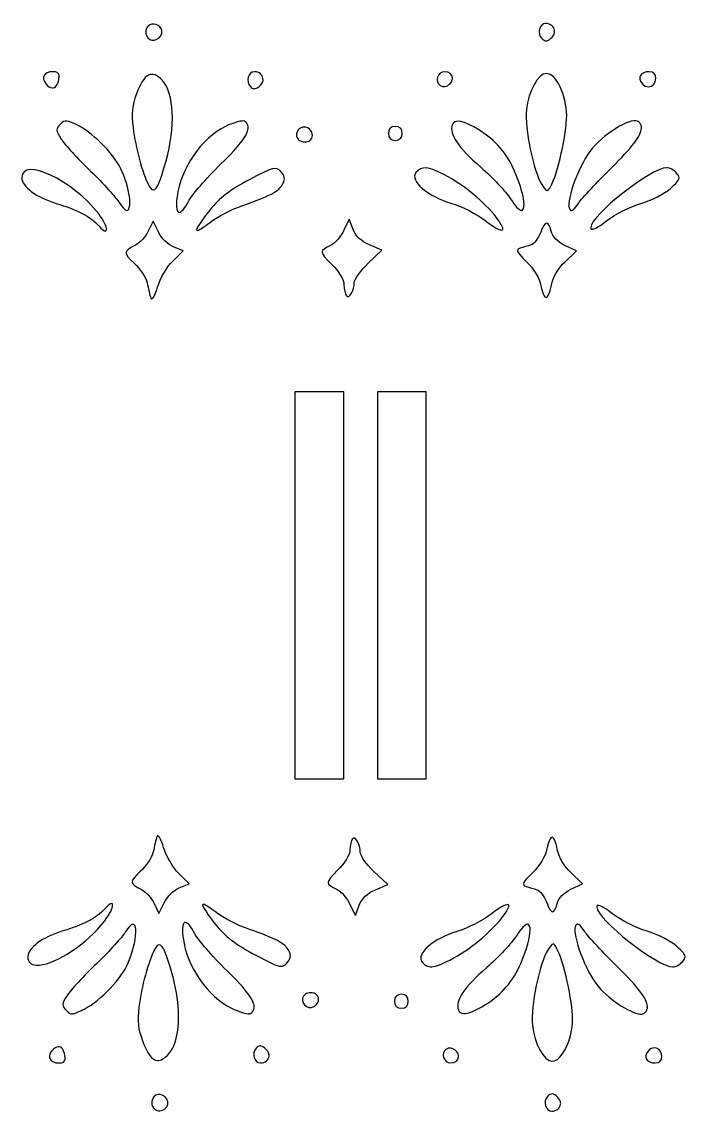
# Model space of a CAD drawing. Header units: centimetres. Extents: x -10 to 10, y -12.4 to 12.4.
# Drawn here: x 4.926 to 7.372, y -12.237 to -8.223 of the extents above; entities that cross this region are included whole.
import ezdxf

# ---------------------------------------------------------------- set-up
doc = ezdxf.new("R2010")
doc.units = ezdxf.units.CM
doc.header["$MEASUREMENT"] = 0
doc.layers.add('Layer 1', color=7, linetype='Continuous')

msp = doc.modelspace()

# ---------------------------------------------------------------- linework, layer by layer
at = {"layer": 'Layer 1', "color": 37, "lineweight": 25}
for points, knots in [([(5.44232, -8.25463), (5.44288, -8.25757), (5.44296, -8.26129), (5.44232, -8.26455), (5.44232, -8.26455), (5.43952, -8.27909), (5.42711, -8.28812), (5.41504, -8.29018), (5.41504, -8.29018), (5.40296, -8.29224), (5.39116, -8.28682), (5.3861, -8.27364), (5.3861, -8.27364), (5.38172, -8.26224), (5.38367, -8.24714), (5.39106, -8.23974), (5.39106, -8.23974), (5.4079, -8.2229), (5.43845, -8.23402), (5.44232, -8.25462), (5.44232, -8.25462), (5.44232, -8.25462), (5.44232, -8.25463), (5.44232, -8.25463)], [0, 0, 0, 0, 0.1428571, 0.1428571, 0.1428571, 0.1428571, 0.2857143, 0.2857143, 0.2857143, 0.2857143, 0.4285714, 0.4285714, 0.4285714, 0.4285714, 0.5714286, 0.5714286, 0.5714286, 0.5714286, 0.7142857, 0.7142857, 0.7142857, 0.7142857, 1, 1, 1, 1]), ([(6.89009, -8.25463), (6.89117, -8.26267), (6.88834, -8.27207), (6.88099, -8.27943), (6.88099, -8.27943), (6.87288, -8.28754), (6.86639, -8.29189), (6.86032, -8.29266), (6.86032, -8.29266), (6.85425, -8.29343), (6.84896, -8.2904), (6.84296, -8.28439), (6.84296, -8.28439), (6.82473, -8.26616), (6.83445, -8.22899), (6.85784, -8.22899), (6.85784, -8.22899), (6.8759, -8.22899), (6.88828, -8.24123), (6.89009, -8.25462), (6.89009, -8.25462), (6.89009, -8.25462), (6.89009, -8.25463), (6.89009, -8.25463)], [0, 0, 0, 0, 0.1428571, 0.1428571, 0.1428571, 0.1428571, 0.2857143, 0.2857143, 0.2857143, 0.2857143, 0.4285714, 0.4285714, 0.4285714, 0.4285714, 0.5714286, 0.5714286, 0.5714286, 0.5714286, 0.7142857, 0.7142857, 0.7142857, 0.7142857, 1, 1, 1, 1]), ([(5.06364, -8.42083), (5.06401, -8.42436), (5.06364, -8.42978), (5.06282, -8.43489), (5.06282, -8.43489), (5.05967, -8.45632), (5.04982, -8.46694), (5.03802, -8.46631), (5.03802, -8.46631), (5.03093, -8.46593), (5.02339, -8.46153), (5.01569, -8.45225), (5.01569, -8.45225), (4.99608, -8.42862), (5.00807, -8.40677), (5.04132, -8.40677), (5.04132, -8.40677), (5.05548, -8.40677), (5.06248, -8.41024), (5.06364, -8.42083)], [0, 0, 0, 0, 0.1666667, 0.1666667, 0.1666667, 0.1666667, 0.3333333, 0.3333333, 0.3333333, 0.3333333, 0.5, 0.5, 0.5, 0.5, 0.6666667, 0.6666667, 0.6666667, 0.6666667, 1, 1, 1, 1]), ([(5.48119, -8.55725), (5.48354, -8.60994), (5.47569, -8.6735), (5.45804, -8.73584), (5.45804, -8.73584), (5.43689, -8.81059), (5.4243, -8.84226), (5.41174, -8.8425), (5.41174, -8.8425), (5.40603, -8.84263), (5.39992, -8.83622), (5.39355, -8.82431), (5.39355, -8.82431), (5.37065, -8.78153), (5.34582, -8.68722), (5.3365, -8.61264), (5.3365, -8.61264), (5.33021, -8.56229), (5.33297, -8.53035), (5.3489, -8.48862), (5.3489, -8.48862), (5.37784, -8.41284), (5.40593, -8.39762), (5.44481, -8.43901), (5.44481, -8.43901), (5.46627, -8.46186), (5.47883, -8.50456), (5.48119, -8.55725)], [0, 0, 0, 0, 0.125, 0.125, 0.125, 0.125, 0.25, 0.25, 0.25, 0.25, 0.375, 0.375, 0.375, 0.375, 0.5, 0.5, 0.5, 0.5, 0.625, 0.625, 0.625, 0.625, 0.75, 0.75, 0.75, 0.75, 1, 1, 1, 1]), ([(5.81522, -8.43157), (5.8163, -8.4396), (5.81432, -8.44819), (5.80695, -8.45555), (5.80695, -8.45555), (5.79884, -8.46366), (5.79235, -8.46783), (5.78628, -8.46878), (5.78628, -8.46878), (5.78477, -8.46902), (5.78362, -8.46979), (5.78215, -8.46961), (5.78215, -8.46961), (5.77772, -8.46908), (5.77343, -8.46585), (5.76892, -8.46134), (5.76892, -8.46134), (5.75069, -8.44311), (5.76041, -8.40677), (5.7838, -8.40677), (5.7838, -8.40677), (5.80185, -8.40677), (5.81341, -8.41818), (5.81522, -8.43157)], [0, 0, 0, 0, 0.1428571, 0.1428571, 0.1428571, 0.1428571, 0.2857143, 0.2857143, 0.2857143, 0.2857143, 0.4285714, 0.4285714, 0.4285714, 0.4285714, 0.5714286, 0.5714286, 0.5714286, 0.5714286, 0.7142857, 0.7142857, 0.7142857, 0.7142857, 1, 1, 1, 1]), ([(6.51389, -8.42909), (6.51429, -8.43642), (6.51135, -8.44487), (6.50397, -8.45224), (6.50397, -8.45224), (6.49854, -8.45767), (6.4919, -8.46036), (6.48578, -8.46134), (6.48578, -8.46134), (6.47966, -8.46232), (6.47396, -8.46063), (6.46842, -8.45721), (6.46842, -8.45721), (6.44691, -8.44391), (6.45917, -8.40677), (6.48496, -8.40677), (6.48496, -8.40677), (6.5023, -8.40677), (6.51323, -8.41688), (6.5139, -8.42909), (6.5139, -8.42909), (6.5139, -8.42909), (6.51389, -8.42909), (6.51389, -8.42909)], [0, 0, 0, 0, 0.1428571, 0.1428571, 0.1428571, 0.1428571, 0.2857143, 0.2857143, 0.2857143, 0.2857143, 0.4285714, 0.4285714, 0.4285714, 0.4285714, 0.5714286, 0.5714286, 0.5714286, 0.5714286, 0.7142857, 0.7142857, 0.7142857, 0.7142857, 1, 1, 1, 1]), ([(6.93474, -8.56883), (6.93474, -8.63597), (6.90169, -8.78361), (6.87521, -8.83093), (6.87521, -8.83093), (6.87104, -8.83837), (6.86751, -8.84351), (6.86446, -8.84499), (6.86446, -8.84499), (6.86345, -8.84548), (6.86306, -8.84526), (6.86197, -8.84499), (6.86197, -8.84499), (6.85761, -8.84393), (6.85174, -8.83646), (6.84295, -8.82267), (6.84295, -8.82267), (6.81149, -8.77325), (6.77989, -8.61677), (6.78673, -8.54568), (6.78673, -8.54568), (6.79309, -8.47945), (6.82969, -8.41339), (6.86032, -8.41339), (6.86032, -8.41339), (6.89595, -8.41339), (6.93473, -8.49434), (6.93473, -8.56883), (6.93473, -8.56883), (6.93473, -8.56883), (6.93474, -8.56883), (6.93474, -8.56883)], [0, 0, 0, 0, 0.1111111, 0.1111111, 0.1111111, 0.1111111, 0.2222222, 0.2222222, 0.2222222, 0.2222222, 0.3333333, 0.3333333, 0.3333333, 0.3333333, 0.4444444, 0.4444444, 0.4444444, 0.4444444, 0.5555556, 0.5555556, 0.5555556, 0.5555556, 0.6666667, 0.6666667, 0.6666667, 0.6666667, 0.7777778, 0.7777778, 0.7777778, 0.7777778, 1, 1, 1, 1]), ([(7.26299, -8.43075), (7.26299, -8.44986), (7.25136, -8.46147), (7.23736, -8.46217), (7.23736, -8.46217), (7.22896, -8.46259), (7.21971, -8.45922), (7.21256, -8.45059), (7.21256, -8.45059), (7.194, -8.42823), (7.20716, -8.40677), (7.23902, -8.40677), (7.23902, -8.40677), (7.25466, -8.40677), (7.263, -8.4155), (7.263, -8.43075), (7.263, -8.43075), (7.263, -8.43075), (7.26299, -8.43075), (7.26299, -8.43075)], [0, 0, 0, 0, 0.1666667, 0.1666667, 0.1666667, 0.1666667, 0.3333333, 0.3333333, 0.3333333, 0.3333333, 0.5, 0.5, 0.5, 0.5, 0.6666667, 0.6666667, 0.6666667, 0.6666667, 1, 1, 1, 1]), ([(5.32409, -8.8764), (5.32491, -8.88507), (5.32465, -8.89254), (5.32409, -8.89872), (5.32409, -8.89872), (5.32298, -8.9111), (5.319, -8.91851), (5.31251, -8.91774), (5.31251, -8.91774), (5.30603, -8.91697), (5.2974, -8.90776), (5.28605, -8.88963), (5.28605, -8.88963), (5.27413, -8.87058), (5.22698, -8.81904), (5.18022, -8.77387), (5.18022, -8.77387), (5.13345, -8.7287), (5.08454, -8.67516), (5.0719, -8.65563), (5.0719, -8.65563), (5.05132, -8.6238), (5.05131, -8.61752), (5.06859, -8.60023), (5.06859, -8.60023), (5.08588, -8.58295), (5.09169, -8.58404), (5.13639, -8.60684), (5.13639, -8.60684), (5.19532, -8.63691), (5.27255, -8.71742), (5.29679, -8.77551), (5.29679, -8.77551), (5.31281, -8.81388), (5.3216, -8.85036), (5.32408, -8.87638), (5.32408, -8.87638), (5.32408, -8.87638), (5.32409, -8.8764), (5.32409, -8.8764)], [0, 0, 0, 0, 0.0909091, 0.0909091, 0.0909091, 0.0909091, 0.1818182, 0.1818182, 0.1818182, 0.1818182, 0.2727273, 0.2727273, 0.2727273, 0.2727273, 0.3636364, 0.3636364, 0.3636364, 0.3636364, 0.4545455, 0.4545455, 0.4545455, 0.4545455, 0.5454545, 0.5454545, 0.5454545, 0.5454545, 0.6363636, 0.6363636, 0.6363636, 0.6363636, 0.7272727, 0.7272727, 0.7272727, 0.7272727, 0.8181818, 0.8181818, 0.8181818, 0.8181818, 1, 1, 1, 1]), ([(5.76065, -8.61017), (5.76319, -8.63567), (5.73164, -8.67754), (5.6606, -8.7466), (5.6606, -8.7466), (5.60596, -8.79973), (5.55226, -8.86235), (5.54071, -8.88468), (5.54071, -8.88468), (5.52715, -8.9109), (5.5154, -8.92428), (5.50764, -8.92519), (5.50764, -8.92519), (5.49766, -8.92636), (5.49326, -8.9067), (5.49854, -8.86814), (5.49854, -8.86814), (5.51312, -8.7618), (5.58868, -8.65134), (5.67713, -8.60852), (5.67713, -8.60852), (5.70806, -8.59355), (5.74027, -8.58509), (5.74741, -8.5895), (5.74741, -8.5895), (5.75564, -8.59459), (5.75979, -8.60167), (5.76064, -8.61017), (5.76064, -8.61017), (5.76064, -8.61017), (5.76065, -8.61017), (5.76065, -8.61017)], [0, 0, 0, 0, 0.1111111, 0.1111111, 0.1111111, 0.1111111, 0.2222222, 0.2222222, 0.2222222, 0.2222222, 0.3333333, 0.3333333, 0.3333333, 0.3333333, 0.4444444, 0.4444444, 0.4444444, 0.4444444, 0.5555556, 0.5555556, 0.5555556, 0.5555556, 0.6666667, 0.6666667, 0.6666667, 0.6666667, 0.7777778, 0.7777778, 0.7777778, 0.7777778, 1, 1, 1, 1]), ([(6.77764, -8.89542), (6.7779, -8.90729), (6.77494, -8.91588), (6.7702, -8.91774), (6.7702, -8.91774), (6.76922, -8.91813), (6.76893, -8.91785), (6.76771, -8.91774), (6.76771, -8.91774), (6.75932, -8.917), (6.7457, -8.90357), (6.72802, -8.87557), (6.72802, -8.87557), (6.71087, -8.8484), (6.66088, -8.79624), (6.61805, -8.75899), (6.61805, -8.75899), (6.53476, -8.68655), (6.50059, -8.63517), (6.51304, -8.60272), (6.51304, -8.60272), (6.52188, -8.5797), (6.5533, -8.58638), (6.61308, -8.62256), (6.61308, -8.62256), (6.67047, -8.6573), (6.71618, -8.71076), (6.74289, -8.77387), (6.74289, -8.77387), (6.76592, -8.8283), (6.77729, -8.8708), (6.77762, -8.89541), (6.77762, -8.89541), (6.77762, -8.89541), (6.77764, -8.89542), (6.77764, -8.89542)], [0, 0, 0, 0, 0.1, 0.1, 0.1, 0.1, 0.2, 0.2, 0.2, 0.2, 0.3, 0.3, 0.3, 0.3, 0.4, 0.4, 0.4, 0.4, 0.5, 0.5, 0.5, 0.5, 0.6, 0.6, 0.6, 0.6, 0.7, 0.7, 0.7, 0.7, 0.8, 0.8, 0.8, 0.8, 1, 1, 1, 1]), ([(7.21007, -8.60851), (7.21036, -8.61061), (7.21033, -8.61277), (7.21007, -8.61512), (7.21007, -8.61512), (7.20851, -8.64332), (7.17415, -8.68781), (7.1001, -8.76064), (7.1001, -8.76064), (7.04711, -8.81276), (6.99203, -8.87163), (6.97773, -8.8921), (6.97773, -8.8921), (6.96561, -8.90945), (6.95843, -8.91795), (6.95293, -8.91856), (6.95293, -8.91856), (6.94963, -8.91892), (6.94664, -8.91628), (6.94466, -8.91112), (6.94466, -8.91112), (6.93192, -8.87791), (6.98403, -8.74206), (7.029, -8.68953), (7.029, -8.68953), (7.08306, -8.62637), (7.18014, -8.57113), (7.20098, -8.59196), (7.20098, -8.59196), (7.20576, -8.59674), (7.20919, -8.60221), (7.21007, -8.6085), (7.21007, -8.6085), (7.21007, -8.6085), (7.21007, -8.60851), (7.21007, -8.60851)], [0, 0, 0, 0, 0.1, 0.1, 0.1, 0.1, 0.2, 0.2, 0.2, 0.2, 0.3, 0.3, 0.3, 0.3, 0.4, 0.4, 0.4, 0.4, 0.5, 0.5, 0.5, 0.5, 0.6, 0.6, 0.6, 0.6, 0.7, 0.7, 0.7, 0.7, 0.8, 0.8, 0.8, 0.8, 1, 1, 1, 1]), ([(5.99712, -8.6358), (6.00015, -8.65154), (5.98964, -8.66359), (5.97479, -8.66557), (5.97479, -8.66557), (5.97265, -8.66585), (5.97041, -8.6657), (5.96818, -8.66557), (5.96818, -8.66557), (5.96221, -8.66523), (5.95506, -8.66342), (5.94916, -8.65978), (5.94916, -8.65978), (5.92623, -8.6456), (5.94451, -8.6058), (5.97148, -8.611), (5.97148, -8.611), (5.98358, -8.61333), (5.99495, -8.6246), (5.99711, -8.6358), (5.99711, -8.6358), (5.99711, -8.6358), (5.99712, -8.6358), (5.99712, -8.6358)], [0, 0, 0, 0, 0.1428571, 0.1428571, 0.1428571, 0.1428571, 0.2857143, 0.2857143, 0.2857143, 0.2857143, 0.4285714, 0.4285714, 0.4285714, 0.4285714, 0.5714286, 0.5714286, 0.5714286, 0.5714286, 0.7142857, 0.7142857, 0.7142857, 0.7142857, 1, 1, 1, 1]), ([(6.32868, -8.63415), (6.32868, -8.651), (6.31989, -8.65978), (6.30305, -8.65978), (6.30305, -8.65978), (6.2862, -8.65978), (6.27825, -8.651), (6.27825, -8.63415), (6.27825, -8.63415), (6.27825, -8.61731), (6.28621, -8.60852), (6.30305, -8.60852), (6.30305, -8.60852), (6.31989, -8.60852), (6.32868, -8.61731), (6.32868, -8.63415)], [0, 0, 0, 0, 0.2, 0.2, 0.2, 0.2, 0.4, 0.4, 0.4, 0.4, 0.6, 0.6, 0.6, 0.6, 1, 1, 1, 1]), ([(5.23892, -8.98803), (5.23892, -8.99176), (5.23749, -8.99466), (5.23479, -8.99464), (5.23479, -8.99464), (5.23029, -8.99462), (5.22201, -8.98809), (5.20999, -8.9748), (5.20999, -8.9748), (5.17913, -8.9407), (5.13068, -8.91521), (5.05289, -8.89212), (5.05289, -8.89212), (4.98075, -8.8707), (4.92638, -8.82988), (4.92638, -8.79786), (4.92638, -8.79786), (4.92638, -8.71825), (5.1155, -8.80711), (5.20998, -8.93098), (5.20998, -8.93098), (5.22926, -8.95626), (5.2388, -8.97808), (5.23892, -8.98803)], [0, 0, 0, 0, 0.1428571, 0.1428571, 0.1428571, 0.1428571, 0.2857143, 0.2857143, 0.2857143, 0.2857143, 0.4285714, 0.4285714, 0.4285714, 0.4285714, 0.5714286, 0.5714286, 0.5714286, 0.5714286, 0.7142857, 0.7142857, 0.7142857, 0.7142857, 1, 1, 1, 1]), ([(5.89377, -8.7962), (5.89499, -8.80316), (5.89377, -8.81026), (5.88881, -8.81935), (5.88881, -8.81935), (5.87327, -8.8484), (5.84079, -8.86568), (5.74081, -8.89955), (5.74081, -8.89955), (5.69914, -8.91367), (5.64451, -8.94226), (5.61844, -8.96322), (5.61844, -8.96322), (5.59888, -8.97894), (5.5818, -8.98991), (5.57462, -8.99133), (5.57462, -8.99133), (5.57224, -8.99181), (5.57049, -8.99134), (5.57049, -8.98968), (5.57049, -8.98968), (5.57049, -8.98303), (5.5926, -8.95055), (5.61927, -8.91692), (5.61927, -8.91692), (5.65344, -8.87383), (5.69612, -8.84091), (5.76397, -8.8053), (5.76397, -8.8053), (5.85307, -8.75852), (5.86219, -8.75561), (5.88138, -8.77471), (5.88138, -8.77471), (5.8892, -8.7825), (5.89256, -8.78924), (5.89378, -8.79621), (5.89378, -8.79621), (5.89378, -8.79621), (5.89377, -8.7962), (5.89377, -8.7962)], [0, 0, 0, 0, 0.0909091, 0.0909091, 0.0909091, 0.0909091, 0.1818182, 0.1818182, 0.1818182, 0.1818182, 0.2727273, 0.2727273, 0.2727273, 0.2727273, 0.3636364, 0.3636364, 0.3636364, 0.3636364, 0.4545455, 0.4545455, 0.4545455, 0.4545455, 0.5454545, 0.5454545, 0.5454545, 0.5454545, 0.6363636, 0.6363636, 0.6363636, 0.6363636, 0.7272727, 0.7272727, 0.7272727, 0.7272727, 0.8181818, 0.8181818, 0.8181818, 0.8181818, 1, 1, 1, 1]), ([(6.69909, -8.98555), (6.69883, -8.98829), (6.697, -8.99039), (6.69413, -8.99051), (6.69413, -8.99051), (6.68551, -8.99088), (6.66575, -8.97912), (6.6346, -8.95496), (6.6346, -8.95496), (6.6046, -8.9317), (6.5473, -8.9027), (6.5081, -8.89129), (6.5081, -8.89129), (6.42197, -8.86625), (6.355, -8.80791), (6.37912, -8.77884), (6.37912, -8.77884), (6.40002, -8.75366), (6.4222, -8.75516), (6.48495, -8.78711), (6.48495, -8.78711), (6.55249, -8.8215), (6.63325, -8.88849), (6.67512, -8.94338), (6.67512, -8.94338), (6.69158, -8.96496), (6.69942, -8.97897), (6.6991, -8.98555), (6.6991, -8.98555), (6.6991, -8.98555), (6.69909, -8.98555), (6.69909, -8.98555)], [0, 0, 0, 0, 0.1111111, 0.1111111, 0.1111111, 0.1111111, 0.2222222, 0.2222222, 0.2222222, 0.2222222, 0.3333333, 0.3333333, 0.3333333, 0.3333333, 0.4444444, 0.4444444, 0.4444444, 0.4444444, 0.5555556, 0.5555556, 0.5555556, 0.5555556, 0.6666667, 0.6666667, 0.6666667, 0.6666667, 0.7777778, 0.7777778, 0.7777778, 0.7777778, 1, 1, 1, 1]), ([(7.34898, -8.79786), (7.34864, -8.80706), (7.33883, -8.81772), (7.31756, -8.83672), (7.31756, -8.83672), (7.29587, -8.8561), (7.24684, -8.88095), (7.20842, -8.89212), (7.20842, -8.89212), (7.17, -8.90329), (7.11281, -8.9324), (7.08109, -8.95661), (7.08109, -8.95661), (7.05572, -8.97598), (7.04003, -8.98554), (7.03148, -8.9872), (7.03148, -8.9872), (7.02635, -8.9882), (7.02321, -8.98646), (7.02321, -8.98141), (7.02321, -8.98141), (7.02321, -8.9364), (7.24605, -8.76098), (7.3035, -8.76065), (7.3035, -8.76065), (7.31481, -8.76057), (7.33058, -8.76928), (7.33988, -8.78049), (7.33988, -8.78049), (7.34535, -8.78708), (7.34916, -8.79233), (7.34897, -8.79785), (7.34897, -8.79785), (7.34897, -8.79785), (7.34898, -8.79786), (7.34898, -8.79786)], [0, 0, 0, 0, 0.1, 0.1, 0.1, 0.1, 0.2, 0.2, 0.2, 0.2, 0.3, 0.3, 0.3, 0.3, 0.4, 0.4, 0.4, 0.4, 0.5, 0.5, 0.5, 0.5, 0.6, 0.6, 0.6, 0.6, 0.7, 0.7, 0.7, 0.7, 0.8, 0.8, 0.8, 0.8, 1, 1, 1, 1]), ([(6.25344, -9.06409), (6.25344, -9.06409), (6.203, -9.11287), (6.203, -9.11287), (6.203, -9.11287), (6.17507, -9.13944), (6.15186, -9.17157), (6.15174, -9.1848), (6.15174, -9.1848), (6.15148, -9.21133), (6.13799, -9.23688), (6.12694, -9.23524), (6.12694, -9.23524), (6.12538, -9.235), (6.12423, -9.23417), (6.12281, -9.23276), (6.12281, -9.23276), (6.11807, -9.22802), (6.11371, -9.20916), (6.11371, -9.19225), (6.11371, -9.19225), (6.11371, -9.17391), (6.0957, -9.14365), (6.06906, -9.11701), (6.06906, -9.11701), (6.02164, -9.06959), (6.02204, -9.06808), (6.06657, -9.0459), (6.06657, -9.0459), (6.08233, -9.03806), (6.10308, -9.01294), (6.1137, -8.9905), (6.1137, -8.9905), (6.1137, -8.9905), (6.13354, -8.94999), (6.13354, -8.94999), (6.13354, -8.94999), (6.13354, -8.94999), (6.1476, -8.98802), (6.1476, -8.98802), (6.1476, -8.98802), (6.15711, -9.01321), (6.17797, -9.03254), (6.20796, -9.04507), (6.20796, -9.04507), (6.20796, -9.04507), (6.25344, -9.06409), (6.25344, -9.06409)], [0, 0, 0, 0, 0.0769231, 0.0769231, 0.0769231, 0.0769231, 0.1538462, 0.1538462, 0.1538462, 0.1538462, 0.2307692, 0.2307692, 0.2307692, 0.2307692, 0.3076923, 0.3076923, 0.3076923, 0.3076923, 0.3846154, 0.3846154, 0.3846154, 0.3846154, 0.4615385, 0.4615385, 0.4615385, 0.4615385, 0.5384615, 0.5384615, 0.5384615, 0.5384615, 0.6153846, 0.6153846, 0.6153846, 0.6153846, 0.6923077, 0.6923077, 0.6923077, 0.6923077, 0.7692308, 0.7692308, 0.7692308, 0.7692308, 0.8461538, 0.8461538, 0.8461538, 0.8461538, 1, 1, 1, 1]), ([(5.52087, -9.0674), (5.52087, -9.0674), (5.48284, -9.10461), (5.48284, -9.10461), (5.48284, -9.10461), (5.46163, -9.12534), (5.43627, -9.16921), (5.42662, -9.20135), (5.42662, -9.20135), (5.4189, -9.22708), (5.41093, -9.24273), (5.40595, -9.24434), (5.40595, -9.24434), (5.40428, -9.24488), (5.40278, -9.24383), (5.40182, -9.24103), (5.40182, -9.24103), (5.39819, -9.2306), (5.39305, -9.20497), (5.38859, -9.18481), (5.38859, -9.18481), (5.38413, -9.16465), (5.36204, -9.13287), (5.34063, -9.11288), (5.34063, -9.11288), (5.29965, -9.07459), (5.29962, -9.06882), (5.34559, -9.04591), (5.34559, -9.04591), (5.36134, -9.03806), (5.38293, -9.01505), (5.39272, -8.99465), (5.39272, -8.99465), (5.39272, -8.99465), (5.41008, -8.95744), (5.41008, -8.95744), (5.41008, -8.95744), (5.41008, -8.95744), (5.42992, -8.99713), (5.42992, -8.99713), (5.42992, -8.99713), (5.44032, -9.01908), (5.46522, -9.0442), (5.48532, -9.05253), (5.48532, -9.05253), (5.48532, -9.05253), (5.52087, -9.06741), (5.52087, -9.06741), (5.52087, -9.06741), (5.52087, -9.06741), (5.52087, -9.0674), (5.52087, -9.0674)], [0, 0, 0, 0, 0.0714286, 0.0714286, 0.0714286, 0.0714286, 0.1428571, 0.1428571, 0.1428571, 0.1428571, 0.2142857, 0.2142857, 0.2142857, 0.2142857, 0.2857143, 0.2857143, 0.2857143, 0.2857143, 0.3571429, 0.3571429, 0.3571429, 0.3571429, 0.4285714, 0.4285714, 0.4285714, 0.4285714, 0.5, 0.5, 0.5, 0.5, 0.5714286, 0.5714286, 0.5714286, 0.5714286, 0.6428571, 0.6428571, 0.6428571, 0.6428571, 0.7142857, 0.7142857, 0.7142857, 0.7142857, 0.7857143, 0.7857143, 0.7857143, 0.7857143, 0.8571429, 0.8571429, 0.8571429, 0.8571429, 1, 1, 1, 1]), ([(6.97112, -9.0674), (6.97112, -9.0674), (6.92895, -9.10709), (6.92895, -9.10709), (6.92895, -9.10709), (6.90283, -9.13173), (6.88398, -9.16397), (6.87852, -9.19308), (6.87852, -9.19308), (6.87295, -9.22275), (6.86552, -9.23812), (6.85868, -9.23856), (6.85868, -9.23856), (6.85184, -9.23899), (6.84513, -9.22473), (6.83966, -9.19557), (6.83966, -9.19557), (6.83451, -9.16814), (6.81368, -9.13326), (6.78674, -9.1071), (6.78674, -9.1071), (6.75085, -9.07224), (6.74606, -9.0628), (6.76276, -9.05749), (6.76276, -9.05749), (6.77411, -9.05388), (6.79224, -9.04858), (6.80327, -9.04509), (6.80327, -9.04509), (6.8143, -9.0416), (6.83014, -9.02127), (6.838, -9.00044), (6.838, -9.00044), (6.85547, -8.95418), (6.86713, -8.95261), (6.87769, -8.99465), (6.87769, -8.99465), (6.88259, -9.01419), (6.90193, -9.03507), (6.92813, -9.04757), (6.92813, -9.04757), (6.92813, -9.04757), (6.97112, -9.06741), (6.97112, -9.06741), (6.97112, -9.06741), (6.97112, -9.06741), (6.97112, -9.0674), (6.97112, -9.0674)], [0, 0, 0, 0, 0.0769231, 0.0769231, 0.0769231, 0.0769231, 0.1538462, 0.1538462, 0.1538462, 0.1538462, 0.2307692, 0.2307692, 0.2307692, 0.2307692, 0.3076923, 0.3076923, 0.3076923, 0.3076923, 0.3846154, 0.3846154, 0.3846154, 0.3846154, 0.4615385, 0.4615385, 0.4615385, 0.4615385, 0.5384615, 0.5384615, 0.5384615, 0.5384615, 0.6153846, 0.6153846, 0.6153846, 0.6153846, 0.6923077, 0.6923077, 0.6923077, 0.6923077, 0.7692308, 0.7692308, 0.7692308, 0.7692308, 0.8461538, 0.8461538, 0.8461538, 0.8461538, 1, 1, 1, 1]), ([(6.11288, -9.58665), (6.11288, -9.58665), (6.11288, -11.01292), (6.11288, -11.01292), (6.11288, -11.01292), (6.11288, -11.01292), (5.93263, -11.01292), (5.93263, -11.01292), (5.93263, -11.01292), (5.93263, -11.01292), (5.93263, -9.58665), (5.93263, -9.58665), (5.93263, -9.58665), (5.93263, -9.58665), (6.11288, -9.58665), (6.11288, -9.58665)], [0, 0, 0, 0, 0.2, 0.2, 0.2, 0.2, 0.4, 0.4, 0.4, 0.4, 0.6, 0.6, 0.6, 0.6, 1, 1, 1, 1]), ([(6.41632, -9.58665), (6.41632, -9.58665), (6.41632, -11.01292), (6.41632, -11.01292), (6.41632, -11.01292), (6.41632, -11.01292), (6.2369, -11.01292), (6.2369, -11.01292), (6.2369, -11.01292), (6.2369, -11.01292), (6.2369, -9.58665), (6.2369, -9.58665), (6.2369, -9.58665), (6.2369, -9.58665), (6.41632, -9.58665), (6.41632, -9.58665)], [0, 0, 0, 0, 0.2, 0.2, 0.2, 0.2, 0.4, 0.4, 0.4, 0.4, 0.6, 0.6, 0.6, 0.6, 1, 1, 1, 1]), ([(5.5432, -11.39904), (5.5432, -11.39904), (5.50682, -11.41392), (5.50682, -11.41392), (5.50682, -11.41392), (5.48672, -11.42224), (5.46182, -11.44737), (5.45142, -11.46932), (5.45142, -11.46932), (5.45142, -11.46932), (5.43158, -11.50901), (5.43158, -11.50901), (5.43158, -11.50901), (5.43158, -11.50901), (5.41422, -11.4718), (5.41422, -11.4718), (5.41422, -11.4718), (5.40443, -11.45139), (5.38367, -11.42839), (5.36792, -11.42054), (5.36792, -11.42054), (5.32196, -11.39763), (5.32198, -11.39268), (5.36296, -11.35439), (5.36296, -11.35439), (5.38436, -11.3344), (5.40646, -11.3018), (5.41092, -11.28163), (5.41092, -11.28163), (5.41538, -11.26146), (5.42052, -11.23583), (5.42415, -11.22541), (5.42415, -11.22541), (5.4251, -11.22261), (5.42661, -11.2224), (5.42829, -11.22293), (5.42829, -11.22293), (5.43327, -11.22455), (5.44125, -11.23937), (5.44896, -11.2651), (5.44896, -11.2651), (5.45861, -11.29724), (5.48397, -11.3411), (5.50518, -11.36184), (5.50518, -11.36184), (5.50518, -11.36184), (5.54321, -11.39905), (5.54321, -11.39905), (5.54321, -11.39905), (5.54321, -11.39905), (5.5432, -11.39904), (5.5432, -11.39904)], [0, 0, 0, 0, 0.0714286, 0.0714286, 0.0714286, 0.0714286, 0.1428571, 0.1428571, 0.1428571, 0.1428571, 0.2142857, 0.2142857, 0.2142857, 0.2142857, 0.2857143, 0.2857143, 0.2857143, 0.2857143, 0.3571429, 0.3571429, 0.3571429, 0.3571429, 0.4285714, 0.4285714, 0.4285714, 0.4285714, 0.5, 0.5, 0.5, 0.5, 0.5714286, 0.5714286, 0.5714286, 0.5714286, 0.6428571, 0.6428571, 0.6428571, 0.6428571, 0.7142857, 0.7142857, 0.7142857, 0.7142857, 0.7857143, 0.7857143, 0.7857143, 0.7857143, 0.8571429, 0.8571429, 0.8571429, 0.8571429, 1, 1, 1, 1]), ([(6.27576, -11.40235), (6.27576, -11.40235), (6.23029, -11.42137), (6.23029, -11.42137), (6.23029, -11.42137), (6.2003, -11.4339), (6.17944, -11.45323), (6.16993, -11.47842), (6.16993, -11.47842), (6.16993, -11.47842), (6.15588, -11.51645), (6.15588, -11.51645), (6.15588, -11.51645), (6.15588, -11.51645), (6.13604, -11.47594), (6.13604, -11.47594), (6.13604, -11.47594), (6.12542, -11.4535), (6.10467, -11.42839), (6.08891, -11.42054), (6.08891, -11.42054), (6.04437, -11.39836), (6.04313, -11.39685), (6.09055, -11.34943), (6.09055, -11.34943), (6.11719, -11.32279), (6.13603, -11.29253), (6.13603, -11.27419), (6.13603, -11.27419), (6.13603, -11.25728), (6.14039, -11.23841), (6.14512, -11.23368), (6.14512, -11.23368), (6.14655, -11.23226), (6.14684, -11.23143), (6.14843, -11.2312), (6.14843, -11.2312), (6.15949, -11.22955), (6.17381, -11.25511), (6.17406, -11.28164), (6.17406, -11.28164), (6.17406, -11.29488), (6.19657, -11.32783), (6.22449, -11.3544), (6.22449, -11.3544), (6.22449, -11.3544), (6.27575, -11.40236), (6.27575, -11.40236), (6.27575, -11.40236), (6.27575, -11.40236), (6.27576, -11.40235), (6.27576, -11.40235)], [0, 0, 0, 0, 0.0714286, 0.0714286, 0.0714286, 0.0714286, 0.1428571, 0.1428571, 0.1428571, 0.1428571, 0.2142857, 0.2142857, 0.2142857, 0.2142857, 0.2857143, 0.2857143, 0.2857143, 0.2857143, 0.3571429, 0.3571429, 0.3571429, 0.3571429, 0.4285714, 0.4285714, 0.4285714, 0.4285714, 0.5, 0.5, 0.5, 0.5, 0.5714286, 0.5714286, 0.5714286, 0.5714286, 0.6428571, 0.6428571, 0.6428571, 0.6428571, 0.7142857, 0.7142857, 0.7142857, 0.7142857, 0.7857143, 0.7857143, 0.7857143, 0.7857143, 0.8571429, 0.8571429, 0.8571429, 0.8571429, 1, 1, 1, 1]), ([(6.99344, -11.39904), (6.99344, -11.39904), (6.95045, -11.41888), (6.95045, -11.41888), (6.95045, -11.41888), (6.92425, -11.43137), (6.90492, -11.45226), (6.90002, -11.4718), (6.90002, -11.4718), (6.89474, -11.49282), (6.88823, -11.50345), (6.88183, -11.50239), (6.88183, -11.50239), (6.87543, -11.50134), (6.86907, -11.48914), (6.86033, -11.46601), (6.86033, -11.46601), (6.85247, -11.44518), (6.83581, -11.42485), (6.82478, -11.42136), (6.82478, -11.42136), (6.81375, -11.41787), (6.79644, -11.41257), (6.78509, -11.40896), (6.78509, -11.40896), (6.76838, -11.40364), (6.77235, -11.3942), (6.80824, -11.35935), (6.80824, -11.35935), (6.83517, -11.33319), (6.85683, -11.29831), (6.86198, -11.27088), (6.86198, -11.27088), (6.86745, -11.24172), (6.87415, -11.22746), (6.881, -11.22789), (6.881, -11.22789), (6.88784, -11.22832), (6.89445, -11.2437), (6.90002, -11.27337), (6.90002, -11.27337), (6.90548, -11.30248), (6.92516, -11.33471), (6.95128, -11.35936), (6.95128, -11.35936), (6.95128, -11.35936), (6.99345, -11.39905), (6.99345, -11.39905), (6.99345, -11.39905), (6.99345, -11.39905), (6.99344, -11.39904), (6.99344, -11.39904)], [0, 0, 0, 0, 0.0714286, 0.0714286, 0.0714286, 0.0714286, 0.1428571, 0.1428571, 0.1428571, 0.1428571, 0.2142857, 0.2142857, 0.2142857, 0.2142857, 0.2857143, 0.2857143, 0.2857143, 0.2857143, 0.3571429, 0.3571429, 0.3571429, 0.3571429, 0.4285714, 0.4285714, 0.4285714, 0.4285714, 0.5, 0.5, 0.5, 0.5, 0.5714286, 0.5714286, 0.5714286, 0.5714286, 0.6428571, 0.6428571, 0.6428571, 0.6428571, 0.7142857, 0.7142857, 0.7142857, 0.7142857, 0.7857143, 0.7857143, 0.7857143, 0.7857143, 0.8571429, 0.8571429, 0.8571429, 0.8571429, 1, 1, 1, 1]), ([(5.26125, -11.47842), (5.26125, -11.48837), (5.2516, -11.51019), (5.23231, -11.53547), (5.23231, -11.53547), (5.16588, -11.62256), (5.05308, -11.69304), (4.99171, -11.69918), (4.99171, -11.69918), (4.98762, -11.69959), (4.98291, -11.69937), (4.97931, -11.69918), (4.97931, -11.69918), (4.96011, -11.69825), (4.94872, -11.68849), (4.94872, -11.66859), (4.94872, -11.66859), (4.94872, -11.63657), (5.00226, -11.59575), (5.0744, -11.57433), (5.0744, -11.57433), (5.15218, -11.55123), (5.20146, -11.52575), (5.23232, -11.49165), (5.23232, -11.49165), (5.24434, -11.47836), (5.25262, -11.47183), (5.25712, -11.47181), (5.25712, -11.47181), (5.25981, -11.4718), (5.26126, -11.47469), (5.26126, -11.47842), (5.26126, -11.47842), (5.26126, -11.47842), (5.26125, -11.47842), (5.26125, -11.47842)], [0, 0, 0, 0, 0.1, 0.1, 0.1, 0.1, 0.2, 0.2, 0.2, 0.2, 0.3, 0.3, 0.3, 0.3, 0.4, 0.4, 0.4, 0.4, 0.5, 0.5, 0.5, 0.5, 0.6, 0.6, 0.6, 0.6, 0.7, 0.7, 0.7, 0.7, 0.8, 0.8, 0.8, 0.8, 1, 1, 1, 1]), ([(5.91609, -11.65949), (5.9168, -11.66323), (5.9167, -11.66676), (5.91609, -11.67024), (5.91609, -11.67024), (5.91487, -11.6772), (5.91068, -11.68395), (5.90286, -11.69174), (5.90286, -11.69174), (5.89566, -11.6989), (5.89044, -11.70341), (5.88136, -11.70332), (5.88136, -11.70332), (5.86622, -11.70316), (5.84196, -11.69039), (5.78627, -11.66115), (5.78627, -11.66115), (5.71843, -11.62554), (5.67492, -11.59262), (5.64075, -11.54953), (5.64075, -11.54953), (5.61408, -11.5159), (5.59279, -11.48342), (5.59279, -11.47677), (5.59279, -11.47677), (5.59279, -11.47511), (5.59454, -11.47464), (5.59693, -11.47512), (5.59693, -11.47512), (5.60411, -11.47654), (5.62036, -11.48751), (5.63992, -11.50323), (5.63992, -11.50323), (5.66599, -11.52419), (5.72144, -11.55277), (5.76312, -11.5669), (5.76312, -11.5669), (5.8631, -11.60077), (5.89558, -11.61806), (5.91112, -11.6471), (5.91112, -11.6471), (5.91363, -11.65164), (5.91536, -11.65577), (5.91608, -11.6595), (5.91608, -11.6595), (5.91608, -11.6595), (5.91609, -11.65949), (5.91609, -11.65949)], [0, 0, 0, 0, 0.0769231, 0.0769231, 0.0769231, 0.0769231, 0.1538462, 0.1538462, 0.1538462, 0.1538462, 0.2307692, 0.2307692, 0.2307692, 0.2307692, 0.3076923, 0.3076923, 0.3076923, 0.3076923, 0.3846154, 0.3846154, 0.3846154, 0.3846154, 0.4615385, 0.4615385, 0.4615385, 0.4615385, 0.5384615, 0.5384615, 0.5384615, 0.5384615, 0.6153846, 0.6153846, 0.6153846, 0.6153846, 0.6923077, 0.6923077, 0.6923077, 0.6923077, 0.7692308, 0.7692308, 0.7692308, 0.7692308, 0.8461538, 0.8461538, 0.8461538, 0.8461538, 1, 1, 1, 1]), ([(6.72142, -11.4809), (6.72176, -11.48748), (6.7139, -11.50148), (6.69744, -11.52307), (6.69744, -11.52307), (6.65557, -11.57797), (6.57399, -11.64495), (6.50645, -11.67934), (6.50645, -11.67934), (6.47508, -11.69531), (6.4537, -11.70383), (6.43782, -11.70497), (6.43782, -11.70497), (6.42194, -11.70611), (6.41189, -11.7002), (6.40144, -11.68761), (6.40144, -11.68761), (6.37732, -11.65855), (6.44429, -11.6002), (6.53042, -11.57516), (6.53042, -11.57516), (6.56962, -11.56376), (6.6261, -11.53476), (6.6561, -11.51149), (6.6561, -11.51149), (6.68725, -11.48733), (6.70784, -11.47557), (6.71646, -11.47594), (6.71646, -11.47594), (6.71934, -11.47607), (6.72117, -11.47816), (6.72142, -11.4809)], [0, 0, 0, 0, 0.1111111, 0.1111111, 0.1111111, 0.1111111, 0.2222222, 0.2222222, 0.2222222, 0.2222222, 0.3333333, 0.3333333, 0.3333333, 0.3333333, 0.4444444, 0.4444444, 0.4444444, 0.4444444, 0.5555556, 0.5555556, 0.5555556, 0.5555556, 0.6666667, 0.6666667, 0.6666667, 0.6666667, 0.7777778, 0.7777778, 0.7777778, 0.7777778, 1, 1, 1, 1]), ([(7.3713, -11.66859), (7.37156, -11.67411), (7.36768, -11.67936), (7.3622, -11.68595), (7.3622, -11.68595), (7.3529, -11.69716), (7.33713, -11.70587), (7.32582, -11.70579), (7.32582, -11.70579), (7.26837, -11.70545), (7.04553, -11.53003), (7.04553, -11.48503), (7.04553, -11.48503), (7.04553, -11.47997), (7.04783, -11.47824), (7.05297, -11.47924), (7.05297, -11.47924), (7.06152, -11.4809), (7.07804, -11.49047), (7.10341, -11.50983), (7.10341, -11.50983), (7.13513, -11.53404), (7.19232, -11.56315), (7.23074, -11.57432), (7.23074, -11.57432), (7.26917, -11.58549), (7.31819, -11.61034), (7.33988, -11.62972), (7.33988, -11.62972), (7.36115, -11.64873), (7.37097, -11.65938), (7.3713, -11.66858), (7.3713, -11.66858), (7.3713, -11.66858), (7.3713, -11.66859), (7.3713, -11.66859)], [0, 0, 0, 0, 0.1, 0.1, 0.1, 0.1, 0.2, 0.2, 0.2, 0.2, 0.3, 0.3, 0.3, 0.3, 0.4, 0.4, 0.4, 0.4, 0.5, 0.5, 0.5, 0.5, 0.6, 0.6, 0.6, 0.6, 0.7, 0.7, 0.7, 0.7, 0.8, 0.8, 0.8, 0.8, 1, 1, 1, 1]), ([(5.34641, -11.56771), (5.34866, -11.59246), (5.33966, -11.63975), (5.3183, -11.69091), (5.3183, -11.69091), (5.29406, -11.749), (5.21766, -11.82951), (5.15872, -11.85958), (5.15872, -11.85958), (5.13637, -11.87098), (5.12335, -11.87751), (5.11407, -11.8786), (5.11407, -11.8786), (5.10479, -11.87969), (5.09956, -11.87484), (5.09092, -11.8662), (5.09092, -11.8662), (5.07364, -11.84892), (5.07281, -11.84263), (5.09341, -11.8108), (5.09341, -11.8108), (5.10605, -11.79127), (5.15578, -11.73856), (5.20255, -11.69339), (5.20255, -11.69339), (5.24932, -11.64822), (5.29646, -11.59586), (5.30838, -11.57681), (5.30838, -11.57681), (5.31973, -11.55867), (5.32836, -11.54947), (5.33484, -11.5487), (5.33484, -11.5487), (5.34134, -11.54792), (5.3453, -11.55534), (5.34642, -11.56772), (5.34642, -11.56772), (5.34642, -11.56772), (5.34641, -11.56771), (5.34641, -11.56771)], [0, 0, 0, 0, 0.0909091, 0.0909091, 0.0909091, 0.0909091, 0.1818182, 0.1818182, 0.1818182, 0.1818182, 0.2727273, 0.2727273, 0.2727273, 0.2727273, 0.3636364, 0.3636364, 0.3636364, 0.3636364, 0.4545455, 0.4545455, 0.4545455, 0.4545455, 0.5454545, 0.5454545, 0.5454545, 0.5454545, 0.6363636, 0.6363636, 0.6363636, 0.6363636, 0.7272727, 0.7272727, 0.7272727, 0.7272727, 0.8181818, 0.8181818, 0.8181818, 0.8181818, 1, 1, 1, 1]), ([(5.78297, -11.85627), (5.7821, -11.86477), (5.77798, -11.87185), (5.76974, -11.87694), (5.76974, -11.87694), (5.76884, -11.87749), (5.7672, -11.87843), (5.76561, -11.87859), (5.76561, -11.87859), (5.75435, -11.87972), (5.72653, -11.87102), (5.69946, -11.85792), (5.69946, -11.85792), (5.611, -11.81509), (5.53544, -11.70546), (5.52087, -11.59912), (5.52087, -11.59912), (5.51558, -11.56055), (5.51997, -11.5409), (5.52996, -11.54207), (5.52996, -11.54207), (5.53772, -11.54299), (5.54948, -11.55553), (5.56303, -11.58176), (5.56303, -11.58176), (5.57458, -11.60409), (5.62828, -11.66672), (5.68292, -11.71984), (5.68292, -11.71984), (5.75396, -11.78889), (5.7855, -11.83076), (5.78296, -11.85627), (5.78296, -11.85627), (5.78296, -11.85627), (5.78297, -11.85627), (5.78297, -11.85627)], [0, 0, 0, 0, 0.1, 0.1, 0.1, 0.1, 0.2, 0.2, 0.2, 0.2, 0.3, 0.3, 0.3, 0.3, 0.4, 0.4, 0.4, 0.4, 0.5, 0.5, 0.5, 0.5, 0.6, 0.6, 0.6, 0.6, 0.7, 0.7, 0.7, 0.7, 0.8, 0.8, 0.8, 0.8, 1, 1, 1, 1]), ([(6.79997, -11.57102), (6.79963, -11.59564), (6.78828, -11.63895), (6.76524, -11.69339), (6.76524, -11.69339), (6.73853, -11.7565), (6.69282, -11.80996), (6.63543, -11.8447), (6.63543, -11.8447), (6.59807, -11.86731), (6.57177, -11.87827), (6.55523, -11.87777), (6.55523, -11.87777), (6.5453, -11.87747), (6.5387, -11.87235), (6.53539, -11.86371), (6.53539, -11.86371), (6.52294, -11.83126), (6.55711, -11.77988), (6.6404, -11.70744), (6.6404, -11.70744), (6.68322, -11.6702), (6.7324, -11.61802), (6.74954, -11.59086), (6.74954, -11.59086), (6.76721, -11.56286), (6.78166, -11.54943), (6.79005, -11.54869), (6.79005, -11.54869), (6.79127, -11.54858), (6.79156, -11.5483), (6.79254, -11.54869), (6.79254, -11.54869), (6.79729, -11.55055), (6.80023, -11.55915), (6.79998, -11.57101), (6.79998, -11.57101), (6.79998, -11.57101), (6.79997, -11.57102), (6.79997, -11.57102)], [0, 0, 0, 0, 0.0909091, 0.0909091, 0.0909091, 0.0909091, 0.1818182, 0.1818182, 0.1818182, 0.1818182, 0.2727273, 0.2727273, 0.2727273, 0.2727273, 0.3636364, 0.3636364, 0.3636364, 0.3636364, 0.4545455, 0.4545455, 0.4545455, 0.4545455, 0.5454545, 0.5454545, 0.5454545, 0.5454545, 0.6363636, 0.6363636, 0.6363636, 0.6363636, 0.7272727, 0.7272727, 0.7272727, 0.7272727, 0.8181818, 0.8181818, 0.8181818, 0.8181818, 1, 1, 1, 1]), ([(7.2324, -11.85131), (7.23293, -11.86071), (7.22968, -11.86808), (7.2233, -11.87446), (7.2233, -11.87446), (7.22071, -11.87706), (7.21732, -11.87906), (7.21255, -11.87942), (7.21255, -11.87942), (7.17914, -11.88197), (7.09779, -11.83215), (7.05049, -11.77689), (7.05049, -11.77689), (7.00552, -11.72436), (6.95424, -11.58851), (6.96698, -11.5553), (6.96698, -11.5553), (6.96896, -11.55014), (6.97194, -11.5475), (6.97525, -11.54786), (6.97525, -11.54786), (6.98076, -11.54847), (6.98794, -11.55697), (7.00005, -11.57432), (7.00005, -11.57432), (7.01435, -11.5948), (7.06943, -11.65367), (7.12242, -11.70578), (7.12242, -11.70578), (7.19647, -11.7786), (7.23082, -11.8231), (7.23239, -11.8513), (7.23239, -11.8513), (7.23239, -11.8513), (7.2324, -11.85131), (7.2324, -11.85131)], [0, 0, 0, 0, 0.1, 0.1, 0.1, 0.1, 0.2, 0.2, 0.2, 0.2, 0.3, 0.3, 0.3, 0.3, 0.4, 0.4, 0.4, 0.4, 0.5, 0.5, 0.5, 0.5, 0.6, 0.6, 0.6, 0.6, 0.7, 0.7, 0.7, 0.7, 0.8, 0.8, 0.8, 0.8, 1, 1, 1, 1]), ([(5.50351, -11.86785), (5.50417, -11.88216), (5.50409, -11.89602), (5.50351, -11.90919), (5.50351, -11.90919), (5.50116, -11.96188), (5.48859, -12.00458), (5.46713, -12.02743), (5.46713, -12.02743), (5.45255, -12.04295), (5.43877, -12.0511), (5.42662, -12.05058), (5.42662, -12.05058), (5.40638, -12.04971), (5.38931, -12.02518), (5.37122, -11.97782), (5.37122, -11.97782), (5.35528, -11.93608), (5.3517, -11.90415), (5.35799, -11.8538), (5.35799, -11.8538), (5.36731, -11.77922), (5.39297, -11.68492), (5.41587, -11.64213), (5.41587, -11.64213), (5.42224, -11.63022), (5.42752, -11.62382), (5.43323, -11.62394), (5.43323, -11.62394), (5.44579, -11.62418), (5.45921, -11.65667), (5.48036, -11.73143), (5.48036, -11.73143), (5.4936, -11.77819), (5.50152, -11.82494), (5.50351, -11.86786), (5.50351, -11.86786), (5.50351, -11.86786), (5.50351, -11.86785), (5.50351, -11.86785)], [0, 0, 0, 0, 0.0909091, 0.0909091, 0.0909091, 0.0909091, 0.1818182, 0.1818182, 0.1818182, 0.1818182, 0.2727273, 0.2727273, 0.2727273, 0.2727273, 0.3636364, 0.3636364, 0.3636364, 0.3636364, 0.4545455, 0.4545455, 0.4545455, 0.4545455, 0.5454545, 0.5454545, 0.5454545, 0.5454545, 0.6363636, 0.6363636, 0.6363636, 0.6363636, 0.7272727, 0.7272727, 0.7272727, 0.7272727, 0.8181818, 0.8181818, 0.8181818, 0.8181818, 1, 1, 1, 1]), ([(6.95624, -11.89762), (6.95624, -11.97211), (6.91745, -12.05306), (6.88183, -12.05306), (6.88183, -12.05306), (6.85119, -12.05306), (6.81461, -11.987), (6.80824, -11.92077), (6.80824, -11.92077), (6.80141, -11.84968), (6.83384, -11.6932), (6.86529, -11.64378), (6.86529, -11.64378), (6.87407, -11.62999), (6.87912, -11.62252), (6.88348, -11.62146), (6.88348, -11.62146), (6.88456, -11.6212), (6.88578, -11.62097), (6.88679, -11.62146), (6.88679, -11.62146), (6.88984, -11.62293), (6.89337, -11.6289), (6.89754, -11.63634), (6.89754, -11.63634), (6.92402, -11.68366), (6.95625, -11.83047), (6.95625, -11.89762), (6.95625, -11.89762), (6.95625, -11.89762), (6.95624, -11.89762), (6.95624, -11.89762)], [0, 0, 0, 0, 0.1111111, 0.1111111, 0.1111111, 0.1111111, 0.2222222, 0.2222222, 0.2222222, 0.2222222, 0.3333333, 0.3333333, 0.3333333, 0.3333333, 0.4444444, 0.4444444, 0.4444444, 0.4444444, 0.5555556, 0.5555556, 0.5555556, 0.5555556, 0.6666667, 0.6666667, 0.6666667, 0.6666667, 0.7777778, 0.7777778, 0.7777778, 0.7777778, 1, 1, 1, 1]), ([(6.01945, -11.81989), (6.0203, -11.8233), (6.02022, -11.8267), (6.01945, -11.83064), (6.01945, -11.83064), (6.01731, -11.84184), (6.00592, -11.85311), (5.99382, -11.85544), (5.99382, -11.85544), (5.96684, -11.86064), (5.94856, -11.82083), (5.97149, -11.80666), (5.97149, -11.80666), (5.97739, -11.80302), (5.98454, -11.80121), (5.99051, -11.80087), (5.99051, -11.80087), (5.99273, -11.80074), (5.99417, -11.80059), (5.9963, -11.80087), (5.9963, -11.80087), (6.00744, -11.80234), (6.0169, -11.80967), (6.01945, -11.81989)], [0, 0, 0, 0, 0.1428571, 0.1428571, 0.1428571, 0.1428571, 0.2857143, 0.2857143, 0.2857143, 0.2857143, 0.4285714, 0.4285714, 0.4285714, 0.4285714, 0.5714286, 0.5714286, 0.5714286, 0.5714286, 0.7142857, 0.7142857, 0.7142857, 0.7142857, 1, 1, 1, 1]), ([(6.351, -11.8323), (6.351, -11.84915), (6.34221, -11.85793), (6.32537, -11.85793), (6.32537, -11.85793), (6.30852, -11.85793), (6.29974, -11.84915), (6.29974, -11.8323), (6.29974, -11.8323), (6.29974, -11.81546), (6.30852, -11.80667), (6.32537, -11.80667), (6.32537, -11.80667), (6.34222, -11.80667), (6.351, -11.81546), (6.351, -11.8323)], [0, 0, 0, 0, 0.2, 0.2, 0.2, 0.2, 0.4, 0.4, 0.4, 0.4, 0.6, 0.6, 0.6, 0.6, 1, 1, 1, 1]), ([(5.08596, -12.04562), (5.0848, -12.05621), (5.0778, -12.05968), (5.06363, -12.05968), (5.06363, -12.05968), (5.03038, -12.05968), (5.01756, -12.03866), (5.03717, -12.01503), (5.03717, -12.01503), (5.04486, -12.00576), (5.05323, -12.00053), (5.06032, -12.00015), (5.06032, -12.00015), (5.07213, -11.99951), (5.08197, -12.01097), (5.08512, -12.0324), (5.08512, -12.0324), (5.08591, -12.0375), (5.08634, -12.0421), (5.08594, -12.04563), (5.08594, -12.04563), (5.08594, -12.04563), (5.08596, -12.04562), (5.08596, -12.04562)], [0, 0, 0, 0, 0.1428571, 0.1428571, 0.1428571, 0.1428571, 0.2857143, 0.2857143, 0.2857143, 0.2857143, 0.4285714, 0.4285714, 0.4285714, 0.4285714, 0.5714286, 0.5714286, 0.5714286, 0.5714286, 0.7142857, 0.7142857, 0.7142857, 0.7142857, 1, 1, 1, 1]), ([(5.83754, -12.02908), (5.8378, -12.03118), (5.8378, -12.03286), (5.83754, -12.03487), (5.83754, -12.03487), (5.83574, -12.04826), (5.82418, -12.05967), (5.80612, -12.05967), (5.80612, -12.05967), (5.78273, -12.05967), (5.77218, -12.02333), (5.79041, -12.0051), (5.79041, -12.0051), (5.79492, -12.00059), (5.80003, -11.99737), (5.80446, -11.99683), (5.80446, -11.99683), (5.80594, -11.99664), (5.80623, -11.99743), (5.80777, -11.99766), (5.80777, -11.99766), (5.81384, -11.99861), (5.82034, -12.00278), (5.82844, -12.01089), (5.82844, -12.01089), (5.83397, -12.01641), (5.83696, -12.02277), (5.83753, -12.02908), (5.83753, -12.02908), (5.83753, -12.02908), (5.83754, -12.02908), (5.83754, -12.02908)], [0, 0, 0, 0, 0.1111111, 0.1111111, 0.1111111, 0.1111111, 0.2222222, 0.2222222, 0.2222222, 0.2222222, 0.3333333, 0.3333333, 0.3333333, 0.3333333, 0.4444444, 0.4444444, 0.4444444, 0.4444444, 0.5555556, 0.5555556, 0.5555556, 0.5555556, 0.6666667, 0.6666667, 0.6666667, 0.6666667, 0.7777778, 0.7777778, 0.7777778, 0.7777778, 1, 1, 1, 1]), ([(6.53621, -12.03156), (6.53655, -12.03342), (6.53621, -12.03551), (6.53621, -12.03735), (6.53621, -12.03735), (6.53552, -12.04956), (6.52461, -12.05967), (6.50727, -12.05967), (6.50727, -12.05967), (6.48149, -12.05967), (6.46922, -12.02253), (6.49073, -12.00923), (6.49073, -12.00923), (6.49627, -12.0058), (6.50197, -12.00412), (6.50809, -12.0051), (6.50809, -12.0051), (6.51421, -12.00608), (6.52085, -12.00959), (6.52628, -12.01502), (6.52628, -12.01502), (6.53181, -12.02055), (6.5352, -12.02598), (6.5362, -12.03156), (6.5362, -12.03156), (6.5362, -12.03156), (6.53621, -12.03156), (6.53621, -12.03156)], [0, 0, 0, 0, 0.125, 0.125, 0.125, 0.125, 0.25, 0.25, 0.25, 0.25, 0.375, 0.375, 0.375, 0.375, 0.5, 0.5, 0.5, 0.5, 0.625, 0.625, 0.625, 0.625, 0.75, 0.75, 0.75, 0.75, 1, 1, 1, 1]), ([(7.28531, -12.0357), (7.28531, -12.05095), (7.27697, -12.05968), (7.26133, -12.05968), (7.26133, -12.05968), (7.22947, -12.05968), (7.21631, -12.03822), (7.23487, -12.01586), (7.23487, -12.01586), (7.24203, -12.00724), (7.25045, -12.00387), (7.25885, -12.00428), (7.25885, -12.00428), (7.27285, -12.00497), (7.28531, -12.01659), (7.28531, -12.0357)], [0, 0, 0, 0, 0.2, 0.2, 0.2, 0.2, 0.4, 0.4, 0.4, 0.4, 0.6, 0.6, 0.6, 0.6, 1, 1, 1, 1]), ([(5.46465, -12.20271), (5.46529, -12.20598), (5.46521, -12.20886), (5.46465, -12.21181), (5.46465, -12.21181), (5.46224, -12.22468), (5.44835, -12.23478), (5.43488, -12.23579), (5.43488, -12.23579), (5.4268, -12.23639), (5.41887, -12.23301), (5.41255, -12.22669), (5.41255, -12.22669), (5.40514, -12.21928), (5.40404, -12.20419), (5.40842, -12.19279), (5.40842, -12.19279), (5.41348, -12.17961), (5.42528, -12.17419), (5.43736, -12.17625), (5.43736, -12.17625), (5.44943, -12.17831), (5.46185, -12.18817), (5.46465, -12.20271)], [0, 0, 0, 0, 0.1428571, 0.1428571, 0.1428571, 0.1428571, 0.2857143, 0.2857143, 0.2857143, 0.2857143, 0.4285714, 0.4285714, 0.4285714, 0.4285714, 0.5714286, 0.5714286, 0.5714286, 0.5714286, 0.7142857, 0.7142857, 0.7142857, 0.7142857, 1, 1, 1, 1]), ([(6.91241, -12.20602), (6.91267, -12.20812), (6.91267, -12.2098), (6.91241, -12.21181), (6.91241, -12.21181), (6.91061, -12.22521), (6.89822, -12.23744), (6.88017, -12.23744), (6.88017, -12.23744), (6.85678, -12.23744), (6.84623, -12.2011), (6.86446, -12.18287), (6.86446, -12.18287), (6.87047, -12.17687), (6.87575, -12.17301), (6.88182, -12.17377), (6.88182, -12.17377), (6.88789, -12.17454), (6.89438, -12.17889), (6.90249, -12.187), (6.90249, -12.187), (6.90801, -12.19252), (6.91162, -12.19971), (6.91241, -12.20602)], [0, 0, 0, 0, 0.1428571, 0.1428571, 0.1428571, 0.1428571, 0.2857143, 0.2857143, 0.2857143, 0.2857143, 0.4285714, 0.4285714, 0.4285714, 0.4285714, 0.5714286, 0.5714286, 0.5714286, 0.5714286, 0.7142857, 0.7142857, 0.7142857, 0.7142857, 1, 1, 1, 1])]:
    msp.add_open_spline(points, degree=3, knots=knots, dxfattribs=at)

doc.saveas('drawing.dxf')
